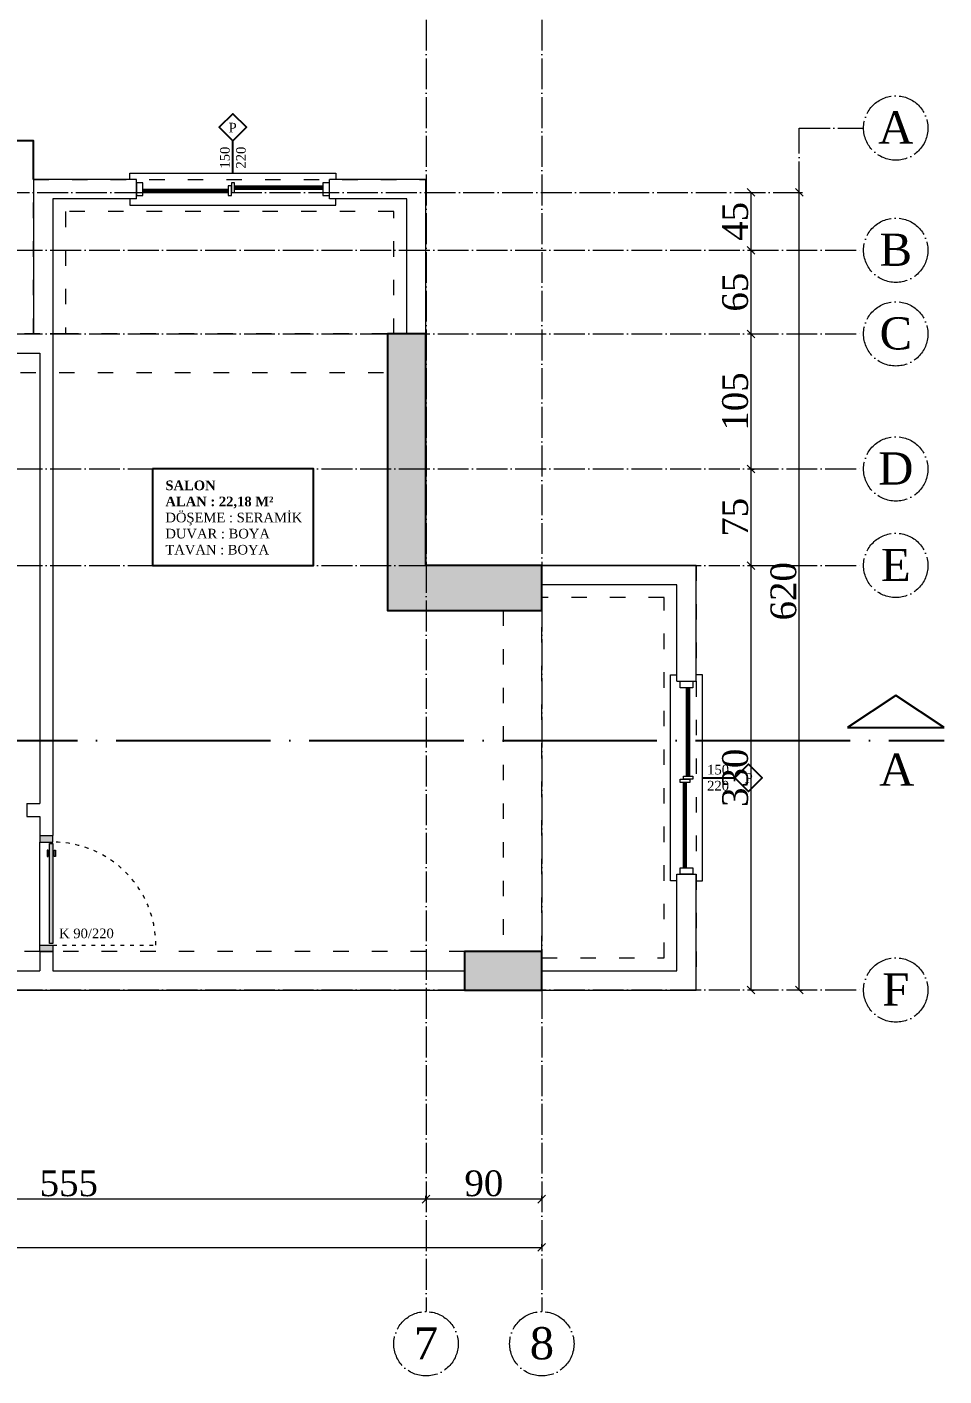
# Model space of a CAD drawing. Header units: centimetres. Extents: x -1107 to 35418, y 13584 to 18329.
# Drawn here: x 10883 to 11595, y 15289 to 16338 of the extents above; entities that cross this region are included whole.
import ezdxf

# ---------------------------------------------------------------- set-up
doc = ezdxf.new("R2010")
doc.units = ezdxf.units.CM
doc.linetypes.add('ACAD_ISO03W100', pattern=[30, 12, -18])
doc.linetypes.add('ACAD_ISO04W100', pattern=[30, 24, -3, 0, -3])
doc.layers.add('YLZ-AKS', color=7, linetype='ACAD_ISO04W100', lineweight=5, true_color=0x2e2f36)
doc.layers.add('YLZ-TARAMA', color=7, linetype='Continuous', lineweight=5, true_color=0x686d6c)
for name, color, linetype, lineweight in [('YLZ-ALAN HESABI', 41, 'Continuous', 35), ('YLZ-DUVAR', 151, 'Continuous', 20), ('YLZ-KAPI', 241, 'Continuous', 9), ('YLZ-PENCERE', 231, 'Continuous', 5), ('YLZ-TEFRİŞ', 191, 'Continuous', 20), ('YLZ-ÖLÇÜ', 251, 'Continuous', 5)]:
    doc.layers.add(name, color=color, linetype=linetype, lineweight=lineweight)
for name, color, linetype in [('YLZ-Kesit Çizgisi', 10, 'Continuous'), ('YLZ-KOLON', 191, 'Continuous'), ('YLZ-VERANDA-BALKON', 41, 'Continuous'), ('YLZ-YAZI', 113, 'Continuous')]:
    doc.layers.add(name, color=color, linetype=linetype)
doc.layers.add('YLZ-KİRİŞ', color=123, linetype='ACAD_ISO03W100', lineweight=5, transparency=0.5)
doc.styles.add('ARIAL', font='times.ttf')
doc.dimstyles.new('YLZ - Dış Ölçü', dxfattribs={"dimscale": 2, "dimtxt": 10, "dimasz": 3, "dimexe": 1.25, "dimexo": 1, "dimgap": 1, "dimtad": 1, "dimdec": 1, "dimrnd": 0.5, "dimtxsty": 'ARIAL', "dimblk": 'OBLIQUE', "dimcen": 1, "dimclrd": 250, "dimclre": 250, "dimclrt": 150, "dimadec": 0, "dimazin": 0, "dimtfac": 1, "dimtdec": 1, "dimtmove": 1, "dimatfit": 3, "dimldrblk": 'OBLIQUE', "dimfxl": 5, "dimfxlon": 1, "dimarcsym": 0})

# ---------------------------------------------------------------- blocks, each defined once
blk = doc.blocks.new('Aks')
at = {"layer": 'YLZ-AKS'}
for p, q in [((481590.8, 4514449.6), (481590.8, 4513204.6)), ((481680.8, 4514449.6), (481680.8, 4513204.6)), ((478860.8, 4513859.6), (481930.8, 4513859.6)), ((478860.8, 4513784.6), (481930.8, 4513784.6)), ((478860.8, 4513454.6), (481930.8, 4513454.6))]:
    blk.add_line(p, q, dxfattribs=at)
for points in [[(478860.8, 4514124.6), (478910.8, 4514124.6), (478910.8, 4514074.6), (481880.8, 4514074.6), (481880.8, 4514124.6), (481930.8, 4514124.6)], [(478860.8, 4514029.6), (481930.8, 4514029.6)], [(478860.8, 4513964.6), (481930.8, 4513964.6)]]:
    blk.add_lwpolyline(points, dxfattribs=at)
for centre in [(481955.8, 4514124.6), (481955.8, 4514029.6), (481955.8, 4513964.6), (481955.8, 4513859.6), (481955.8, 4513784.6), (481955.8, 4513454.6), (481590.8, 4513179.6), (481680.8, 4513179.6)]:
    blk.add_circle(centre, 25, dxfattribs=at)
at = {"layer": 'YLZ-Kesit Çizgisi', "linetype": 'ACAD_ISO04W100', "ltscale": 5}
blk.add_line((478798.3, 4513648.6), (481993.3, 4513648.6), dxfattribs=at)
blk.add_lwpolyline([(481993.3, 4513658.6), (481955.8, 4513683.6), (481918.3, 4513658.6), (481993.3, 4513658.6)], dxfattribs=at)
at = {"layer": 'YLZ-Kesit Çizgisi', "linetype": 'ACAD_ISO04W100', "ltscale": 5, "insert": (481943, 4513638.4), "char_height": 25, "attachment_point": 1, "style": 'ARIAL'}
blk.add_mtext_dynamic_manual_height_columns('A', width=209.742, gutter_width=12.5, heights=[104], dxfattribs=at)
at = {"layer": 'YLZ-YAZI', "char_height": 25, "attachment_point": 1, "style": 'ARIAL'}
for s, insert in [('\\pxqc;A', (481940.1, 4514137.5)), ('\\pxqc;B', (481940.1, 4514042.5)), ('\\pxqc;C', (481940.1, 4513977.5)), ('\\pxqc;D', (481940.1, 4513872.5)), ('\\pxqc;E', (481940.1, 4513797.5)), ('\\pxqc;F', (481940.1, 4513467.5)), ('\\pxqc;7', (481575.1, 4513192.5)), ('\\pxqc;8', (481665.1, 4513192.5))]:
    blk.add_mtext_dynamic_manual_height_columns(s, width=31.519, gutter_width=12.5, heights=[8.55], dxfattribs=dict(at, insert=insert))
blk = doc.blocks.new("Kapı 90'lık")
at = {"lineweight": 0, "true_color": 0x939598, "transparency": 33554559}
h = blk.add_hatch(color=252, dxfattribs=at)
h.dxf.hatch_style = 1
h.paths.add_polyline_path([(663.8, 3319.8), (668.8, 3319.8), (668.8, 3329.8), (663.8, 3329.8)])
h.paths.add_polyline_path([(670, 3327.3), (747.5, 3327.3), (747.5, 3329.8), (670, 3329.8)])
h.paths.add_polyline_path([(675, 3325.3), (680, 3325.3), (680, 3326.3), (675, 3326.3)])
h.paths.add_polyline_path([(680, 3330.8), (680, 3331.8), (675, 3331.8), (675, 3330.8)])
h.paths.add_polyline_path([(753.8, 3329.8), (748.8, 3329.8), (748.8, 3319.8), (753.8, 3319.8)])
at = {"layer": 'YLZ-KAPI', "linetype": 'ACAD_ISO03W100', "ltscale": 0.25}
blk.add_line((748.8, 3329.8), (748.8, 3409.8), dxfattribs=at)
at = {"layer": 'YLZ-KAPI'}
blk.add_line((748.8, 3319.8), (668.8, 3319.8), dxfattribs=at)
for points in [[(663.8, 3329.8), (663.8, 3319.8), (668.8, 3319.8), (668.8, 3329.8)], [(747.5, 3327.3), (670, 3327.3), (670, 3329.8), (747.5, 3329.8)], [(680, 3331.8), (680, 3330.8), (675, 3330.8), (675, 3331.8)], [(680, 3325.3), (680, 3326.3), (675, 3326.3), (675, 3325.3)], [(753.8, 3329.8), (753.8, 3319.8), (748.8, 3319.8), (748.8, 3329.8)]]:
    blk.add_lwpolyline(points, close=True, dxfattribs=at)
at = {"layer": 'YLZ-KAPI', "linetype": 'ACAD_ISO03W100', "ltscale": 0.25}
blk.add_arc((748.8, 3329.8), 80, 90, 180, dxfattribs=at)
blk = doc.blocks.new('KP-1')
at = {"layer": 'YLZ-PENCERE'}
for p, q in [((471099.2, 4508586.2), (471165.5, 4508586.2)), ((471099.2, 4508585.2), (471165.5, 4508585.2)), ((471170.5, 4508588.7), (471239.2, 4508588.7)), ((471170.5, 4508587.7), (471239.2, 4508587.7)), ((471170.5, 4508587.2), (471239.2, 4508587.2)), ((471170.5, 4508586.2), (471239.2, 4508586.2)), ((471099.2, 4508584.7), (471165.5, 4508584.7)), ((471099.2, 4508583.7), (471165.5, 4508583.7)), ((471521.7, 4508130), (471521.7, 4508198.7)), ((471522.7, 4508130), (471522.7, 4508198.7)), ((471523.2, 4508130), (471523.2, 4508198.7)), ((471524.2, 4508130), (471524.2, 4508198.7)), ((471519.2, 4508058.7), (471519.2, 4508125)), ((471520.2, 4508058.7), (471520.2, 4508125)), ((471520.7, 4508058.7), (471520.7, 4508125)), ((471521.7, 4508058.7), (471521.7, 4508125))]:
    blk.add_line(p, q, dxfattribs=at)
for points in [[(471089.2, 4508593.7), (471089.2, 4508598.7), (471249.2, 4508598.7), (471249.2, 4508593.7)], [(471089.2, 4508578.7), (471089.2, 4508573.7), (471249.2, 4508573.7), (471249.2, 4508578.7)], [(471514.2, 4508048.7), (471509.2, 4508048.7), (471509.2, 4508208.7), (471514.2, 4508208.7)], [(471529.2, 4508048.7), (471534.2, 4508048.7), (471534.2, 4508208.7), (471529.2, 4508208.7)]]:
    blk.add_lwpolyline(points, dxfattribs=at)
for points in [[(471094.2, 4508591.2), (471094.2, 4508581.2), (471099.2, 4508581.2), (471099.2, 4508591.2)], [(471165.5, 4508588.7), (471165.5, 4508581.2), (471168, 4508581.2), (471168, 4508588.7)], [(471168, 4508591.2), (471168, 4508583.7), (471170.5, 4508583.7), (471170.5, 4508591.2)], [(471239.2, 4508591.2), (471239.2, 4508581.2), (471244.2, 4508581.2), (471244.2, 4508591.2)], [(471526.7, 4508198.7), (471516.7, 4508198.7), (471516.7, 4508203.7), (471526.7, 4508203.7)], [(471524.2, 4508125), (471516.7, 4508125), (471516.7, 4508127.5), (471524.2, 4508127.5)], [(471526.7, 4508127.5), (471519.2, 4508127.5), (471519.2, 4508130), (471526.7, 4508130)], [(471526.7, 4508053.7), (471516.7, 4508053.7), (471516.7, 4508058.7), (471526.7, 4508058.7)]]:
    blk.add_lwpolyline(points, close=True, dxfattribs=at)
at = {"layer": 'YLZ-YAZI'}
for p, q in [((471169.2, 4508598.7), (471169.2, 4508623.7)), ((471534.2, 4508128.7), (471559.2, 4508128.7))]:
    blk.add_line(p, q, dxfattribs=at)
for points in [[(471169.2, 4508623.7), (471179.8, 4508634.3), (471169.2, 4508644.9), (471158.6, 4508634.3)], [(471559.2, 4508128.7), (471569.8, 4508139.3), (471580.4, 4508128.7), (471569.8, 4508118.1)]]:
    blk.add_lwpolyline(points, close=True, dxfattribs=at)
at = {"layer": 'YLZ-ÖLÇÜ', "rotation": 270}
blk.add_blockref("Kapı 90'lık", (467699.5, 4508747.5), dxfattribs=at)
at = {"layer": 'YLZ-YAZI', "char_height": 7.5, "style": 'ARIAL'}
for s, width, heights, insert, attachment_point in [('\\pxqc;P', 35.57, [14.5], (471186.8, 4508630.3), 9), ('\\pxqc;150\\P220', 58.361, [27.4], (471575.4, 4508118.7), 9), ('\\pxqc;P', 35.57, [14.5], (471552.2, 4508124.7), 7), ('\\pxql;K 90/220', 44.855, [49.7], (471034.2, 4508011.5), 1)]:
    blk.add_mtext_dynamic_manual_height_columns(s, width=width, gutter_width=12.5, heights=heights, dxfattribs=dict(at, insert=insert, attachment_point=attachment_point))
at = {"layer": 'YLZ-YAZI', "insert": (471159.2, 4508639.9), "char_height": 7.5, "attachment_point": 3, "rotation": 90, "style": 'ARIAL'}
blk.add_mtext_dynamic_manual_height_columns('\\pxqc;150\\P220', width=58.361, gutter_width=12.5, heights=[27.4], dxfattribs=at)
blk = doc.blocks.new('B.K. Kolon Plan')
at = {"layer": 'YLZ-TARAMA'}
h = blk.add_hatch(dxfattribs=at)
h.set_pattern_fill('ANSI33', color=256, angle=-90)
h.set_pattern_definition([(315, (-466565.205, -4488308.273), (4.4901280605, 4.4901280605), []), (315, (-466565.205, -4488312.7634), (4.4901280605, 4.4901280605), [3.175, -1.5875])])
h.paths.add_polyline_path([(8682.1, 16884.5), (8652.1, 16884.5), (8652.1, 16804.5), (8682.1, 16804.5)])
h.paths.add_polyline_path([(8712.1, 16294.5), (8652.1, 16294.5), (8652.1, 16264.5), (8712.1, 16264.5)])
h.paths.add_polyline_path([(9427.1, 16294.5), (9347.1, 16294.5), (9347.1, 16264.5), (9427.1, 16264.5)])
h.paths.add_polyline_path([(9422.1, 16864.5), (9382.1, 16864.5), (9382.1, 16804.5), (9422.1, 16804.5)])
h.paths.add_polyline_path([(9157.1, 16884.5), (9117.1, 16884.5), (9117.1, 16824.5), (9157.1, 16824.5)])
h.paths.add_polyline_path([(9777.1, 16674.5), (9727.1, 16674.5), (9727.1, 16644.5), (9777.1, 16644.5)])
h.paths.add_polyline_path([(9777.1, 16844.5), (9737.1, 16844.5), (9737.1, 16804.5), (9777.1, 16804.5)])
h.paths.add_polyline_path([(9772.1, 16294.5), (9722.1, 16294.5), (9722.1, 16264.5), (9772.1, 16264.5)])
h.paths.add_polyline_path([(10027.1, 16294.5), (9977.1, 16294.5), (9977.1, 16264.5), (10027.1, 16264.5)])
h.paths.add_polyline_path([(10027.1, 16839.5), (9997.1, 16839.5), (9997.1, 16769.5), (10027.1, 16769.5)])
h.paths.add_polyline_path([(10577.1, 16804.5), (10542.1, 16804.5), (10542.1, 16734.5), (10577.1, 16734.5)])
h.paths.add_polyline_path([(10587.1, 16294.5), (10507.1, 16294.5), (10507.1, 16264.5), (10587.1, 16264.5)])
h.paths.add_polyline_path([(11222.1, 16294.5), (11162.1, 16294.5), (11162.1, 16264.5), (11222.1, 16264.5)])
h.paths.add_polyline_path([(11222.1, 16594.5), (11132.1, 16594.5), (11132.1, 16774.5), (11102.1, 16774.5), (11102.1, 16559.5), (11222.1, 16559.5)])
at = {"layer": 'YLZ-KİRİŞ'}
for points in [[(11107.1, 16774.5), (11107.1, 16869.5), (10852.1, 16869.5), (10852.1, 16774.5), (10827.1, 16774.5), (10827.1, 16894.5), (11132.1, 16894.5), (11132.1, 16774.5), (11107.1, 16774.5)], [(11222.1, 16594.5), (11342.1, 16594.5), (11342.1, 16264.5), (11222.1, 16264.5), (11222.1, 16289.5), (11317.1, 16289.5), (11317.1, 16569.5), (11222.1, 16569.5), (11222.1, 16594.5)]]:
    blk.add_lwpolyline(points, dxfattribs=at)
for points in [[(10577.1, 16744.5), (11102.1, 16744.5), (11102.1, 16774.5), (10577.1, 16774.5)], [(11192.1, 16559.5), (11192.1, 16294.5), (11222.1, 16294.5), (11222.1, 16559.5)], [(10587.1, 16264.5), (11162.1, 16264.5), (11162.1, 16294.5), (10587.1, 16294.5)]]:
    blk.add_lwpolyline(points, close=True, dxfattribs=at)
at = {"layer": 'YLZ-KOLON'}
blk.add_lwpolyline([(11222.1, 16594.5), (11132.1, 16594.5), (11132.1, 16774.5), (11102.1, 16774.5), (11102.1, 16559.5), (11222.1, 16559.5), (11222.1, 16594.5)], dxfattribs=at)
blk.add_lwpolyline([(11162.1, 16294.5), (11162.1, 16264.5), (11222.1, 16264.5), (11222.1, 16294.5)], close=True, dxfattribs=at)
blk = doc.blocks.new('B.K. Mahal Listesi')
at = {"layer": 'YLZ-YAZI'}
blk.add_lwpolyline([(14853.5, 9524.6), (14853.5, 9449.6), (14978.5, 9449.6), (14978.5, 9524.6), (14853.5, 9524.6)], dxfattribs=at)
at = {"layer": 'YLZ-YAZI', "insert": (14863.5, 9515.6), "char_height": 7.5, "attachment_point": 1, "style": 'ARIAL'}
blk.add_mtext_dynamic_manual_height_columns('{\\fTimes New Roman|b1|i0|c162|p18;SALON\\PALAN : 22,18 M² \\P}DÖŞEME : SERAMİK\\PDUVAR : BOYA \\PTAVAN : BOYA', width=148.617, gutter_width=12.5, heights=[94.5], dxfattribs=at)
blk = doc.blocks.new('_Oblique')
at = {"color": 0, "linetype": 'ByBlock', "lineweight": -2}
blk.add_line((-0.5, -0.5), (0.5, 0.5), dxfattribs=at)
blk = doc.blocks.new('*D5562')
at = {"layer": 'Defpoints', "color": 0, "transparency": 16777216}
for p in [(7342.7, 15426.9), (7342.7, 15426.9), (7897.7, 15426.9)]:
    blk.add_point(p, dxfattribs=at)
at = {"layer": 'YLZ-ÖLÇÜ', "color": 250, "lineweight": -2, "transparency": 16777216}
for p, q in [((7342.7, 15426.9), (7342.7, 15429.4)), ((7897.7, 15426.9), (7342.7, 15426.9)), ((7897.7, 15426.9), (7897.7, 15429.4))]:
    blk.add_line(p, q, dxfattribs=at)
at = {"layer": 'YLZ-ÖLÇÜ', "color": 250, "lineweight": -2, "transparency": 16777216, "xscale": 6, "yscale": 6, "zscale": 6, "rotation": 180}
blk.add_blockref('_Oblique', (7342.7, 15426.9), dxfattribs=at)
at = {"layer": 'YLZ-ÖLÇÜ', "color": 250, "lineweight": -2, "transparency": 16777216, "xscale": 6, "yscale": 6, "zscale": 6}
blk.add_blockref('_Oblique', (7897.7, 15426.9), dxfattribs=at)
at = {"layer": 'YLZ-ÖLÇÜ', "color": 150, "transparency": 16777216, "insert": (7620.2, 15439.1), "char_height": 20, "attachment_point": 5, "style": 'ARIAL'}
blk.add_mtext('555', dxfattribs=at)
blk = doc.blocks.new('*D5572')
at = {"layer": 'Defpoints', "color": 0, "transparency": 16777216}
for p in [(8187.7, 16209.4), (8187.7, 16209.4), (8187.7, 15589.4)]:
    blk.add_point(p, dxfattribs=at)
at = {"layer": 'YLZ-ÖLÇÜ', "color": 250, "lineweight": -2, "transparency": 16777216}
for p, q in [((8187.7, 16209.4), (8190.2, 16209.4)), ((8187.7, 15589.4), (8187.7, 16209.4)), ((8187.7, 15589.4), (8190.2, 15589.4))]:
    blk.add_line(p, q, dxfattribs=at)
at = {"layer": 'YLZ-ÖLÇÜ', "color": 250, "lineweight": -2, "transparency": 16777216, "xscale": 6, "yscale": 6, "zscale": 6}
for p, rotation in [((8187.7, 16209.4), 90), ((8187.7, 15589.4), 270)]:
    blk.add_blockref('_Oblique', p, dxfattribs=dict(at, rotation=rotation))
at = {"layer": 'YLZ-ÖLÇÜ', "color": 150, "transparency": 16777216, "insert": (8175.5, 15899.4), "char_height": 20, "attachment_point": 5, "rotation": 90, "style": 'ARIAL'}
blk.add_mtext('620', dxfattribs=at)
blk = doc.blocks.new('*D5573')
at = {"layer": 'Defpoints', "color": 0, "transparency": 16777216}
for p in [(8150.2, 16209.4), (8150.2, 16164.4), (8150.2, 16164.4)]:
    blk.add_point(p, dxfattribs=at)
at = {"layer": 'YLZ-ÖLÇÜ', "color": 250, "lineweight": -2, "transparency": 16777216}
for p, q in [((8150.2, 16209.4), (8152.7, 16209.4)), ((8150.2, 16209.4), (8150.2, 16164.4)), ((8150.2, 16164.4), (8152.7, 16164.4))]:
    blk.add_line(p, q, dxfattribs=at)
at = {"layer": 'YLZ-ÖLÇÜ', "color": 250, "lineweight": -2, "transparency": 16777216, "xscale": 6, "yscale": 6, "zscale": 6}
for p, rotation in [((8150.2, 16209.4), 90), ((8150.2, 16164.4), 270)]:
    blk.add_blockref('_Oblique', p, dxfattribs=dict(at, rotation=rotation))
at = {"layer": 'YLZ-ÖLÇÜ', "color": 150, "transparency": 16777216, "insert": (8138, 16186.9), "char_height": 20, "attachment_point": 5, "rotation": 90, "style": 'ARIAL'}
blk.add_mtext('45', dxfattribs=at)
blk = doc.blocks.new('*D5574')
at = {"layer": 'Defpoints', "color": 0, "transparency": 16777216}
for p in [(8150.2, 16164.4), (8150.2, 16099.4), (8150.2, 16099.4)]:
    blk.add_point(p, dxfattribs=at)
at = {"layer": 'YLZ-ÖLÇÜ', "color": 250, "lineweight": -2, "transparency": 16777216}
for p, q in [((8150.2, 16164.4), (8152.7, 16164.4)), ((8150.2, 16164.4), (8150.2, 16099.4)), ((8150.2, 16099.4), (8152.7, 16099.4))]:
    blk.add_line(p, q, dxfattribs=at)
at = {"layer": 'YLZ-ÖLÇÜ', "color": 250, "lineweight": -2, "transparency": 16777216, "xscale": 6, "yscale": 6, "zscale": 6}
for p, rotation in [((8150.2, 16164.4), 90), ((8150.2, 16099.4), 270)]:
    blk.add_blockref('_Oblique', p, dxfattribs=dict(at, rotation=rotation))
at = {"layer": 'YLZ-ÖLÇÜ', "color": 150, "transparency": 16777216, "insert": (8138, 16131.9), "char_height": 20, "attachment_point": 5, "rotation": 90, "style": 'ARIAL'}
blk.add_mtext('65', dxfattribs=at)
blk = doc.blocks.new('*D5575')
at = {"layer": 'Defpoints', "color": 0, "transparency": 16777216}
for p in [(8150.2, 16099.4), (8150.2, 15994.4), (8150.2, 15994.4)]:
    blk.add_point(p, dxfattribs=at)
at = {"layer": 'YLZ-ÖLÇÜ', "color": 250, "lineweight": -2, "transparency": 16777216}
for p, q in [((8150.2, 16099.4), (8152.7, 16099.4)), ((8150.2, 16099.4), (8150.2, 15994.4)), ((8150.2, 15994.4), (8152.7, 15994.4))]:
    blk.add_line(p, q, dxfattribs=at)
at = {"layer": 'YLZ-ÖLÇÜ', "color": 250, "lineweight": -2, "transparency": 16777216, "xscale": 6, "yscale": 6, "zscale": 6}
for p, rotation in [((8150.2, 16099.4), 90), ((8150.2, 15994.4), 270)]:
    blk.add_blockref('_Oblique', p, dxfattribs=dict(at, rotation=rotation))
at = {"layer": 'YLZ-ÖLÇÜ', "color": 150, "transparency": 16777216, "insert": (8138, 16046.9), "char_height": 20, "attachment_point": 5, "rotation": 90, "style": 'ARIAL'}
blk.add_mtext('105', dxfattribs=at)
blk = doc.blocks.new('*D5576')
at = {"layer": 'Defpoints', "color": 0, "transparency": 16777216}
for p in [(8150.2, 15994.4), (8150.2, 15919.4), (8150.2, 15919.4)]:
    blk.add_point(p, dxfattribs=at)
at = {"layer": 'YLZ-ÖLÇÜ', "color": 250, "lineweight": -2, "transparency": 16777216}
for p, q in [((8150.2, 15994.4), (8152.7, 15994.4)), ((8150.2, 15994.4), (8150.2, 15919.4)), ((8150.2, 15919.4), (8152.7, 15919.4))]:
    blk.add_line(p, q, dxfattribs=at)
at = {"layer": 'YLZ-ÖLÇÜ', "color": 250, "lineweight": -2, "transparency": 16777216, "xscale": 6, "yscale": 6, "zscale": 6}
for p, rotation in [((8150.2, 15994.4), 90), ((8150.2, 15919.4), 270)]:
    blk.add_blockref('_Oblique', p, dxfattribs=dict(at, rotation=rotation))
at = {"layer": 'YLZ-ÖLÇÜ', "color": 150, "transparency": 16777216, "insert": (8138, 15956.9), "char_height": 20, "attachment_point": 5, "rotation": 90, "style": 'ARIAL'}
blk.add_mtext('75', dxfattribs=at)
blk = doc.blocks.new('*D5577')
at = {"layer": 'Defpoints', "color": 0, "transparency": 16777216}
for p in [(8150.2, 15919.4), (8150.2, 15589.4), (8150.2, 15589.4)]:
    blk.add_point(p, dxfattribs=at)
at = {"layer": 'YLZ-ÖLÇÜ', "color": 250, "lineweight": -2, "transparency": 16777216}
for p, q in [((8150.2, 15919.4), (8152.7, 15919.4)), ((8150.2, 15919.4), (8150.2, 15589.4)), ((8150.2, 15589.4), (8152.7, 15589.4))]:
    blk.add_line(p, q, dxfattribs=at)
at = {"layer": 'YLZ-ÖLÇÜ', "color": 250, "lineweight": -2, "transparency": 16777216, "xscale": 6, "yscale": 6, "zscale": 6}
for p, rotation in [((8150.2, 15919.4), 90), ((8150.2, 15589.4), 270)]:
    blk.add_blockref('_Oblique', p, dxfattribs=dict(at, rotation=rotation))
at = {"layer": 'YLZ-ÖLÇÜ', "color": 150, "transparency": 16777216, "insert": (8138, 15754.4), "char_height": 20, "attachment_point": 5, "rotation": 90, "style": 'ARIAL'}
blk.add_mtext('330', dxfattribs=at)
blk = doc.blocks.new('*D5578')
at = {"layer": 'Defpoints', "color": 0, "transparency": 16777216}
for p in [(5417.7, 15389.4), (7987.7, 15389.4), (7987.7, 15389.4)]:
    blk.add_point(p, dxfattribs=at)
at = {"layer": 'YLZ-ÖLÇÜ', "color": 250, "lineweight": -2, "transparency": 16777216}
for p, q in [((5417.7, 15389.4), (5417.7, 15391.9)), ((5417.7, 15389.4), (7987.7, 15389.4)), ((7987.7, 15389.4), (7987.7, 15391.9))]:
    blk.add_line(p, q, dxfattribs=at)
at = {"layer": 'YLZ-ÖLÇÜ', "color": 250, "lineweight": -2, "transparency": 16777216, "xscale": 6, "yscale": 6, "zscale": 6, "rotation": 180}
blk.add_blockref('_Oblique', (5417.7, 15389.4), dxfattribs=at)
at = {"layer": 'YLZ-ÖLÇÜ', "color": 250, "lineweight": -2, "transparency": 16777216, "xscale": 6, "yscale": 6, "zscale": 6}
blk.add_blockref('_Oblique', (7987.7, 15389.4), dxfattribs=at)
at = {"layer": 'YLZ-ÖLÇÜ', "color": 150, "transparency": 16777216, "insert": (6702.7, 15401.6), "char_height": 20, "attachment_point": 5, "style": 'ARIAL'}
blk.add_mtext('2570', dxfattribs=at)
blk = doc.blocks.new('*D5579')
at = {"layer": 'Defpoints', "color": 0, "transparency": 16777216}
for p in [(7897.7, 15426.9), (7897.7, 15426.9), (7987.7, 15426.9)]:
    blk.add_point(p, dxfattribs=at)
at = {"layer": 'YLZ-ÖLÇÜ', "color": 250, "lineweight": -2, "transparency": 16777216}
for p, q in [((7897.7, 15426.9), (7897.7, 15429.4)), ((7987.7, 15426.9), (7897.7, 15426.9)), ((7987.7, 15426.9), (7987.7, 15429.4))]:
    blk.add_line(p, q, dxfattribs=at)
at = {"layer": 'YLZ-ÖLÇÜ', "color": 250, "lineweight": -2, "transparency": 16777216, "xscale": 6, "yscale": 6, "zscale": 6, "rotation": 180}
blk.add_blockref('_Oblique', (7897.7, 15426.9), dxfattribs=at)
at = {"layer": 'YLZ-ÖLÇÜ', "color": 250, "lineweight": -2, "transparency": 16777216, "xscale": 6, "yscale": 6, "zscale": 6}
blk.add_blockref('_Oblique', (7987.7, 15426.9), dxfattribs=at)
at = {"layer": 'YLZ-ÖLÇÜ', "color": 150, "transparency": 16777216, "insert": (7942.7, 15439.1), "char_height": 20, "attachment_point": 5, "style": 'ARIAL'}
blk.add_mtext('90', dxfattribs=at)
blk = doc.blocks.new('Dış Ölçü')
at = {"layer": 'YLZ-ÖLÇÜ'}
for p1, p2, picture, middle in [((8150.21, 16209.44), (8150.21, 16164.44), '*D5573', (8138.04, 16186.94)), ((8187.71, 15589.44), (8187.71, 16209.44), '*D5572', (8175.54, 15899.44)), ((7987.71, 15426.94), (7897.71, 15426.94), '*D5579', (7942.71, 15439.14)), ((5417.71, 15389.44), (7987.71, 15389.44), '*D5578', (6702.71, 15401.64))]:
    dim = blk.add_aligned_dim(p1=p1, p2=p2, distance=0, dimstyle='YLZ - Dış Ölçü', dxfattribs=at)
    dim.commit()
    dim.dimension.update_dxf_attribs({"geometry": picture, "text_midpoint": middle})
for base, p1, p2, picture, middle in [((8150.21, 16099.44), (8150.21, 16164.44), (8150.21, 16099.44), '*D5574', (8138.04, 16131.94)), ((8150.21, 15994.44), (8150.21, 16099.44), (8150.21, 15994.44), '*D5575', (8138.04, 16046.94)), ((8150.21, 15919.44), (8150.21, 15994.44), (8150.21, 15919.44), '*D5576', (8138.01, 15956.94)), ((8150.21, 15589.44), (8150.21, 15919.44), (8150.21, 15589.44), '*D5577', (8138.04, 15754.44))]:
    dim = blk.add_linear_dim(base=base, p1=p1, p2=p2, angle=90, dimstyle='YLZ - Dış Ölçü', dxfattribs=at)
    dim.commit()
    dim.dimension.update_dxf_attribs({"geometry": picture, "text_midpoint": middle})
dim = blk.add_linear_dim(base=(7342.71, 15426.94), p1=(7897.71, 15426.94), p2=(7342.71, 15426.94), dimstyle='YLZ - Dış Ölçü', dxfattribs=at)
dim.commit()
dim.dimension.update_dxf_attribs({"geometry": '*D5562', "text_midpoint": (7620.21, 15439.11)})

msp = doc.modelspace()

# ---------------------------------------------------------------- linework, layer by layer
at = {"layer": 'YLZ-DUVAR'}
for p, q in [((10887.71, 16219.44), (10887.71, 16099.44)), ((10967.71, 16219.44), (10887.71, 16219.44)), ((10967.71, 16204.44), (10967.71, 16219.44)), ((11192.71, 16219.44), (11117.71, 16219.44)), ((11117.71, 16204.44), (11117.71, 16219.44)), ((11192.71, 16099.44), (11192.71, 16219.44)), ((10902.71, 16204.44), (10902.71, 15709.44)), ((10967.71, 16204.44), (10902.71, 16204.44)), ((11177.71, 16204.44), (11117.71, 16204.44)), ((11177.71, 16099.44), (11177.71, 16204.44)), ((10862.71, 16099.44), (10887.71, 16099.44)), ((10862.71, 16084.44), (10892.71, 16084.44)), ((10892.71, 16084.44), (10892.71, 15734.44)), ((11402.71, 15919.44), (11282.71, 15919.44)), ((11402.71, 15829.44), (11402.71, 15919.44)), ((11387.71, 15904.44), (11282.71, 15904.44)), ((11387.71, 15829.44), (11387.71, 15904.44)), ((11387.71, 15829.44), (11402.71, 15829.44)), ((10882.71, 15734.44), (10882.71, 15724.44)), ((10882.71, 15734.44), (10892.71, 15734.44)), ((10882.71, 15724.44), (10892.71, 15724.44)), ((10892.71, 15724.44), (10892.71, 15709.44)), ((10892.71, 15709.44), (10902.71, 15709.44)), ((11387.71, 15604.44), (11387.71, 15679.44)), ((11387.71, 15679.44), (11402.71, 15679.44)), ((11402.71, 15589.44), (11402.71, 15679.44)), ((10892.71, 15619.44), (10902.71, 15619.44)), ((10892.71, 15619.44), (10892.71, 15604.44)), ((10902.71, 15619.44), (10902.71, 15604.44)), ((10647.71, 15604.44), (10892.71, 15604.44)), ((10902.71, 15604.44), (11222.71, 15604.44)), ((11282.71, 15604.44), (11387.71, 15604.44)), ((10647.71, 15589.44), (11222.71, 15589.44)), ((11282.71, 15589.44), (11402.71, 15589.44))]:
    msp.add_line(p, q, dxfattribs=at)
at = {"layer": 'YLZ-VERANDA-BALKON'}
msp.add_lwpolyline([(10887.71, 16219.44), (10887.71, 16249.44), (10637.71, 16249.44)], dxfattribs=at)

# ---------------------------------------------------------------- block references
at = {"layer": 'YLZ-ALAN HESABI'}
msp.add_blockref('B.K. Mahal Listesi', (-3873.25, 6469.88), dxfattribs=at)
at = {"layer": 'YLZ-DUVAR'}
for name, p in [('KP-1', (-460126.52, -4492374.27)), ('B.K. Kolon Plan', (60.59, -675.04))]:
    msp.add_blockref(name, p, dxfattribs=at)
at = {"layer": 'YLZ-TEFRİŞ'}
msp.add_blockref('Aks', (-470398.07, -4497865.12), dxfattribs=at)
at = {"layer": 'YLZ-ÖLÇÜ'}
msp.add_blockref('Dış Ölçü', (3295, 0), dxfattribs=at)

doc.saveas('drawing.dxf')
